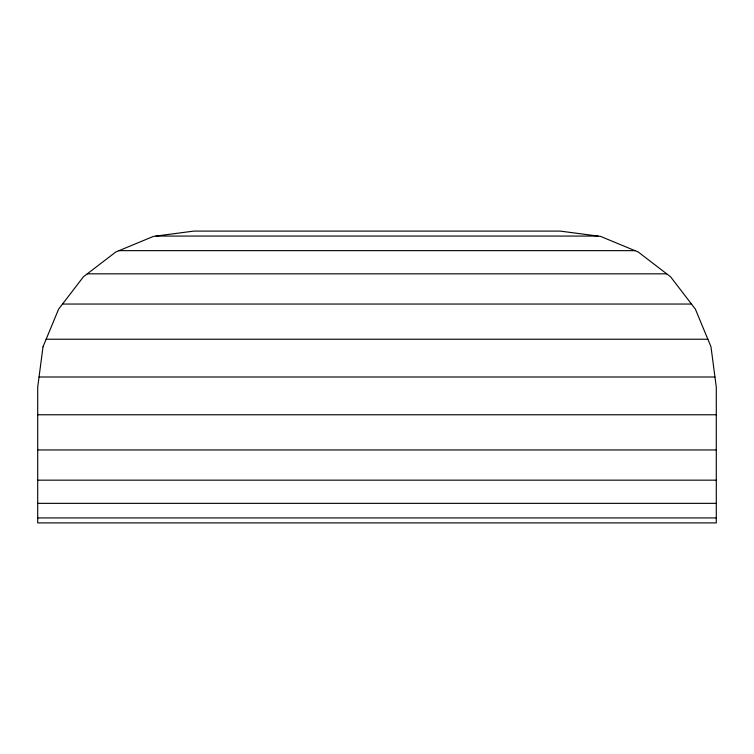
<?xml version="1.0" encoding="UTF-8"?>
<svg xmlns="http://www.w3.org/2000/svg" width="754" height="754" viewBox="0 0 754 754"><rect width="100%" height="100%" fill="white"/><g stroke="black" fill="none" stroke-linecap="round" stroke-linejoin="round"><path stroke-width="1.13" d="M156.012 236.068L597.988 236.068M119.028 250.648L634.972 250.648M87.304 273.834L666.696 273.834M62.516 304.05L691.484 304.05M46.145 339.234L707.855 339.234M39.038 377L714.962 377M37.7 414.766L716.3 414.766M37.7 449.95L716.3 449.95M37.7 480.166L716.3 480.166M37.7 503.352L716.3 503.352M37.7 517.932L716.3 517.932M43.016 346.783L37.7 387.179L37.7 522.899L716.3 522.899L716.3 387.179L710.984 346.783L695.386 309.14L670.589 276.812L638.261 252.015L600.618 236.417L560.222 231.101L193.778 231.101L153.382 236.417L115.739 252.015L83.411 276.812L58.614 309.14L43.016 346.783"/></g></svg>
